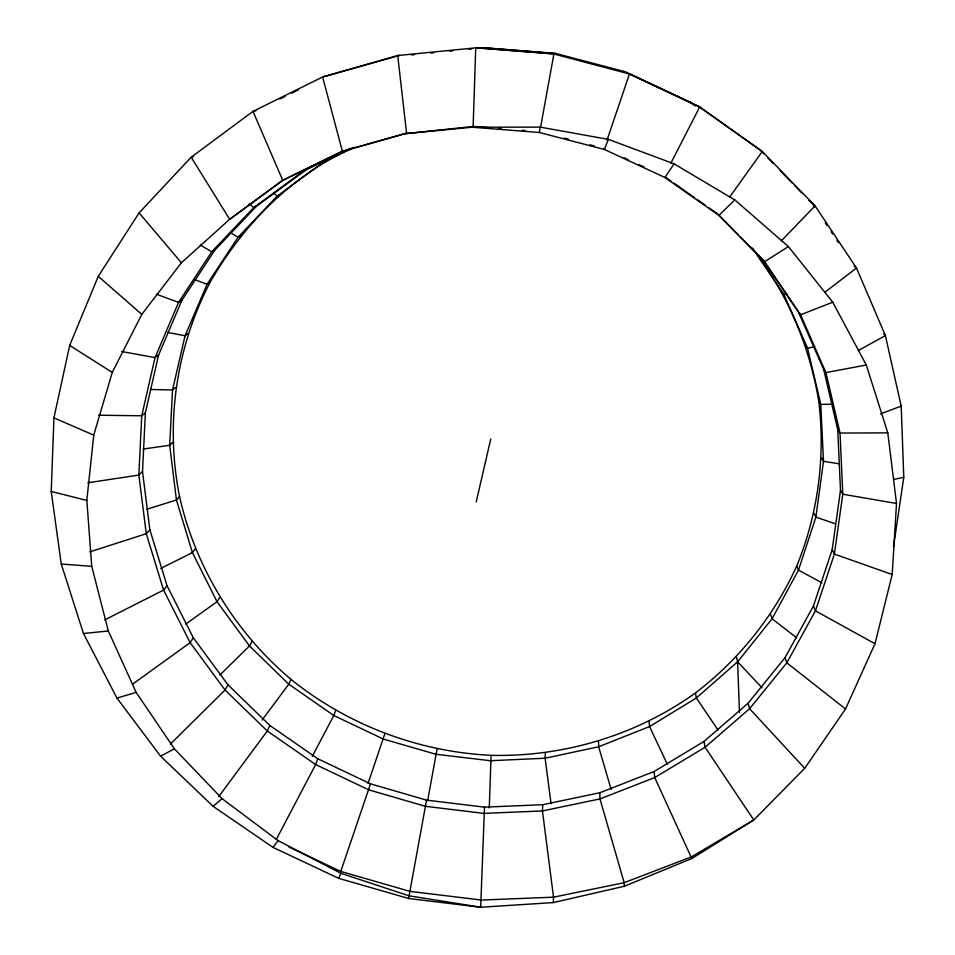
<?xml version="1.0" encoding="UTF-8"?>
<svg xmlns="http://www.w3.org/2000/svg" width="955" height="955" viewBox="0 0 955 955"><rect width="100%" height="100%" fill="white"/><g stroke="black" fill="none" stroke-linecap="round" stroke-linejoin="round"><path stroke-width="1.43" d="M489.27 807.906L491.085 755.333C563.82 757.088 636.233 735.338 695.455 692.96C739.146 659.571 773.956 615.999 796.757 565.957C818.053 513.897 825.478 457.29 818.805 401.47C809.565 345.364 786.872 292.17 751.645 247.429M475.733 47.75L554.139 53.934L475.733 47.75L473.131 126.466L472.116 127.206L405.35 133.664L341.281 151.738L282.083 180.674L229.666 219.316L181.39 262.768L141.806 314.362L112.272 372.426L93.745 435.11L86.833 500.42L91.752 566.363L108.333 630.98L136.135 692.375L174.383 748.804L222.097 798.678L278.048 840.591L340.851 873.3L408.955 895.79L480.675 907.25L553.351 902.571L624.355 886.24L691.79 858.545L753.793 819.999L804.707 768.298L845.521 708.968L874.995 643.73L892.185 574.516L896.518 503.476L887.792 432.866L866.292 365.013L832.748 302.198L788.364 246.545L734.789 199.905L674.027 163.83L608.359 139.37L540.232 127.134L472.116 127.206L539.384 132.482L604.396 149.469L664.919 177.487L718.9 215.412L764.585 261.766L800.588 314.804L825.932 372.593L840.042 433.069L842.788 494.224L834.384 554.091L815.439 610.842L786.801 662.854L749.58 708.706L705.077 747.252L654.712 777.549L599.979 798.917L542.452 810.938L483.696 813.385L425.297 806.283L368.785 789.857L315.639 764.549L267.293 730.993L225.07 690.011L190.141 642.643L163.591 590.083L146.27 533.714L138.857 475.065L141.734 415.783L155.032 357.612L178.549 302.365L211.747 251.786L253.732 207.569L303.284 171.255L350.258 148.419M553.351 902.571L553.53 897.175L542.452 810.938L542.762 804.695L599.824 792.746L654.103 771.509L704.05 741.414L748.159 703.143L785.046 657.625L813.421 606.007L832.187 549.698L840.496 490.309L837.75 429.655L823.747 369.681L798.607 312.404L762.914 259.82L740.28 236.852M542.762 804.695L484.495 807.154L480.675 907.25L408.549 898.476L338.75 878.361L273.046 847.395L213.132 806.354L160.607 756.193L116.952 698.093L83.455 633.487L61.251 563.999L51.224 491.455L53.946 417.884L69.679 345.435L98.258 276.341L139.108 212.881L191.191 157.217L253.003 111.365L322.611 77.021L397.71 55.533L476.676 47.75M484.495 807.154L426.563 800.135L370.504 783.852L317.788 758.748L269.835 725.454L227.959 684.795L193.328 637.797L167.006 585.654L149.851 529.727L142.51 471.531L145.387 412.727L158.59 355.033L181.928 300.216L214.863 250.055L256.513 206.208L305.648 170.193L303.284 171.255M545.389 752.827L545.114 758.234L551.059 803.668M491.085 755.333C418.338 751.8 347.751 725.036 290.988 679.399C235.264 632.329 195.596 567.748 179.54 496.54C165.108 423.936 175.851 348.145 209.993 282.465C243.262 224.544 292.445 174.204 354.233 147.297M893.486 546.881L903.776 477.345L901.198 406.15L885.392 335.587L856.48 268.021L815.069 205.886L762.269 151.487L699.717 106.936L629.023 73.762L699.717 106.936L670.864 163.21M408.549 898.476L408.955 895.79M539.384 132.482L540.232 127.134M427.661 800.6L437.08 748.935M540.566 127.302L553.9 53.993L629.452 73.989L607.046 140.087M409.122 895.635L426.563 800.135M476.223 501.888L490.739 439.037M370.504 783.852L340.768 871.438L409.982 891.385L481.511 900.052L553.53 897.175L624.164 882.695L691.551 856.814L753.793 819.999L705.077 747.252L704.05 741.414M384.805 733.846L368.033 783.47M317.788 758.748L315.639 764.549L276.305 839.433M335.671 710.46L333.808 715.498L312.225 756.42M608.359 139.37L604.396 149.469L604.181 148.526M338.75 878.361L340.851 873.3M269.835 725.454L267.293 730.993L218.85 796.458M290.988 679.399L288.78 684.198L262.124 720.034M227.959 684.795L225.07 690.011L170.432 744.029M252.001 641.426L249.482 645.95L219.817 675.078M193.328 637.797L190.141 642.643L132.793 684.019M219.805 597.508L217.036 601.71L185.724 624.081M664.919 177.487L674.027 163.83M729.656 197.076L762.269 151.487L698.654 106.411M273.046 847.395L278.048 840.591M167.006 585.654L163.591 590.083L104.68 619.914M195.381 548.779L192.421 552.623L160.762 568.416M353.672 147.524L323.232 162.374L277.153 196.133L238.046 237.246L207.068 284.315L185.055 335.778L172.533 389.974L169.692 445.257L176.436 499.99L192.421 552.623L217.036 601.71L249.482 645.95L288.78 684.198L333.808 715.498L383.313 739.063L435.981 754.271L490.393 760.729L545.114 758.234L598.666 746.774L649.567 726.552L696.35 697.998L737.618 661.791L772.058 618.792L798.487 570.123L815.892 517.121L823.497 461.313L820.775 404.395L807.548 348.193L783.971 294.582L753.089 249.124M149.851 529.727L146.27 533.714L89.71 551.883M179.54 496.54L176.436 499.99L147.058 509.206M781.321 240.791L815.069 205.886L808.897 200.263M718.9 215.412L734.789 199.905M142.51 471.531L138.857 475.065L87.824 482.788M172.855 442.201L169.692 445.257L143.262 449.041M274.049 199.882L279.54 194.963L277.153 196.133L273.846 193.197M213.132 806.354L222.097 798.678M145.387 412.727L141.734 415.783L98.628 415.21M175.684 387.336L172.533 389.974L150.496 389.485M824.595 292.481L856.48 268.021L854.068 266.099M158.59 355.033L155.032 357.612L121.798 351.547M188.135 333.534L185.055 335.778L167.614 332.4M788.364 246.545L764.585 261.766L762.914 259.82M181.928 300.216L178.549 302.365L156.417 294.212M209.993 282.465L207.068 284.315L194.534 279.54M214.863 250.055L211.747 251.786L200.287 245.053M240.744 235.754L238.046 237.246L230.513 232.71M858.414 350.497L885.392 335.587L883.638 333.928M160.607 756.193L174.383 748.804M279.815 99.01L285.115 96.395M291.753 93.124L298.39 89.854M405.35 133.664L473.131 126.466L487.933 127.624M256.513 206.208L253.732 207.569L249.279 203.69M282.083 180.674L342.391 151.26L406.567 133.067L397.71 55.533L399.357 55.462L322.611 77.021L342.391 151.26L341.281 151.738M323.232 162.374L324.76 161.693M786.645 293.495L783.971 294.582L782.276 292.528M832.748 302.198L800.588 314.804L798.607 312.404M880.51 413.825L901.198 406.15M116.952 698.093L136.135 692.375M193.495 156.572L191.191 157.217L229.666 219.316L282.776 180.376L253.003 111.365L255.928 110.792M555.953 53.516L483.684 47.75L555.953 53.516L625.441 71.816L690.823 102.495L695.658 105.933M893.713 479.41L903.776 477.345M814.651 346.761L807.548 348.193L805.674 345.71M866.292 365.013L825.932 372.593L823.747 369.681M411.545 54.948L414.494 54.65M430.681 53.038L433.63 52.74M449.817 51.128L452.765 50.83M468.965 49.218L471.901 48.92M479.267 48.192L484.495 47.75M83.455 633.487L108.333 630.98M832.438 404.204L820.775 404.395L818.805 401.47M887.792 432.866L840.042 433.069L837.75 429.655M498.307 128.436L501.268 128.674M522.003 130.298L524.964 130.537M61.251 563.999L91.752 566.363M839.445 463.855L823.497 461.313L821.527 457.946M896.518 503.476L842.788 494.224L840.496 490.309M51.224 491.455L86.833 500.42M564.107 138.057L568.392 139.179M589.868 144.79L594.165 145.912M835.458 523.794L815.892 517.121L814.006 513.336M892.185 574.516L834.384 554.091L832.187 549.698M53.946 417.884L93.745 435.11M624.176 157.79L628.163 159.64M638.823 164.57L644.159 167.041M288.911 847.001L340.768 871.438M690.823 102.495L689.916 102.042L694.703 105.456M821.968 582.801L798.487 570.123L796.757 565.957M874.995 643.73L815.439 610.842L813.421 606.007M69.679 345.435L112.272 372.426M665.36 177.141L671.437 181.414M673.872 183.121L694.536 197.649M696.971 199.356L705.482 205.337M709.123 207.892L717.635 213.872M796.757 637.856L772.058 618.792L770.554 614.28M845.521 708.968L786.801 662.854L785.046 657.625M98.258 276.341L141.806 314.362M718.661 214.923L738.215 234.763M760.669 150.568L763.749 153.743M767.856 157.969L772.977 163.257M780.163 170.659L792.483 183.348M794.536 185.461L801.711 192.862M736.401 656.98L737.618 661.791L762.03 687.803M804.707 768.298L749.58 708.706L748.159 703.143M139.108 212.881L181.39 262.768M718.017 729.966L696.35 697.998L695.455 692.96M813.003 204.489L814.651 206.96M825.323 222.981L826.97 225.44M831.077 231.599L832.712 234.071M836.831 240.23L838.466 242.689M667.247 764.143L649.567 726.552L649.042 721.323M611.14 789.415L598.666 746.774L598.534 741.414M691.79 858.545L654.712 777.549L654.103 771.509M624.355 886.24L624.164 882.695L599.979 798.917L599.824 792.746M737.618 661.791L739.468 712.346"/></g></svg>
